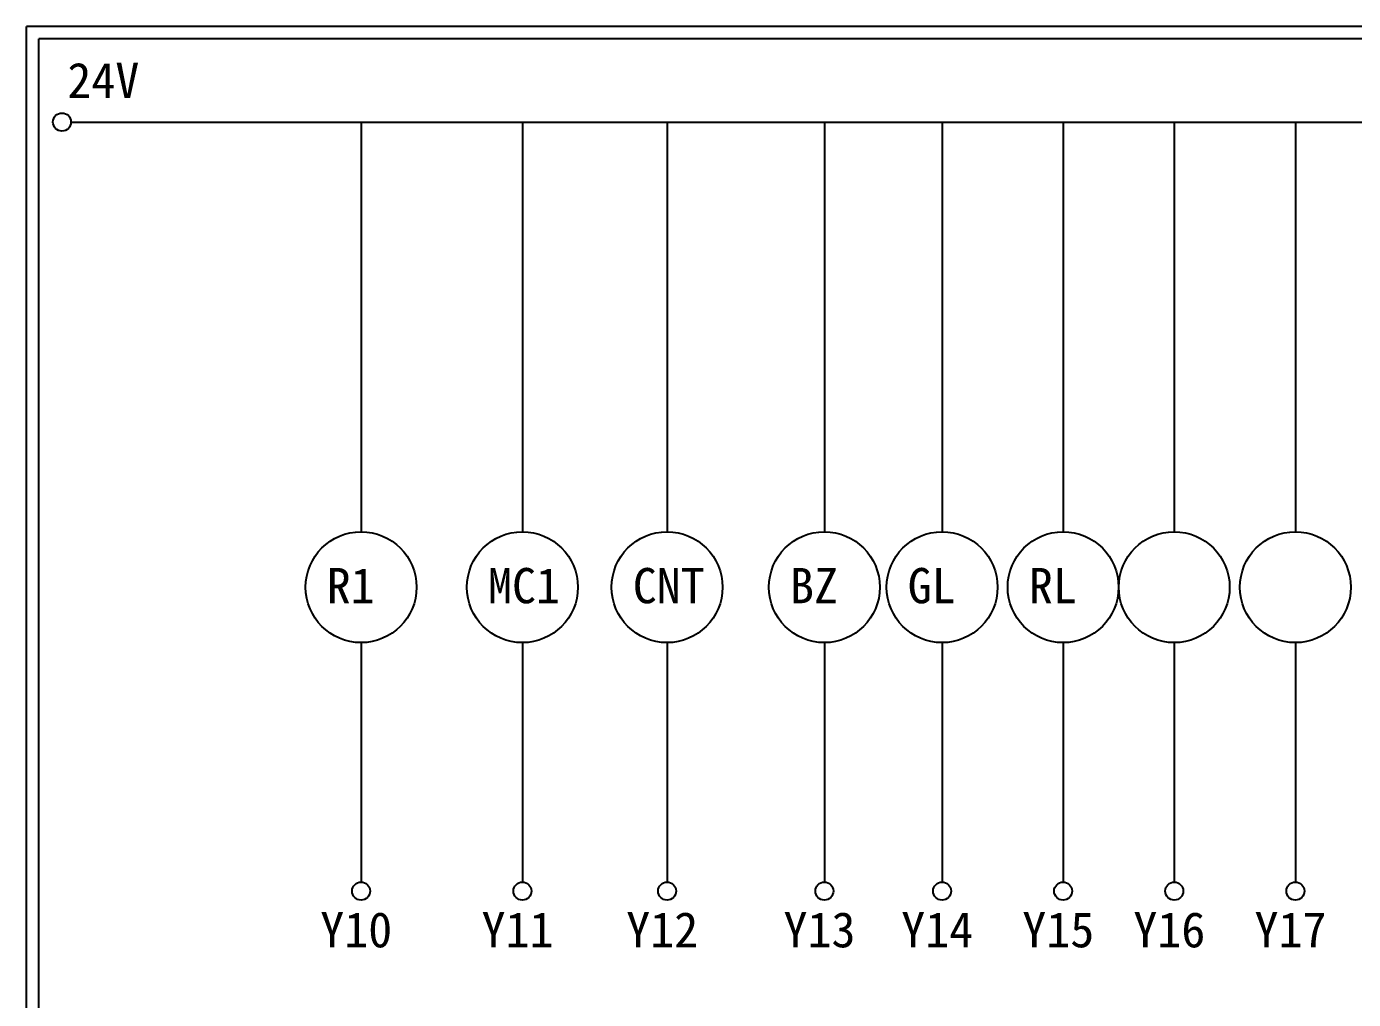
# Model space of a CAD drawing. Extents: x 926 to 1213, y 3 to 207.
# Drawn here: x 925.7 to 1061.2, y 107.6 to 207 of the extents above; entities that cross this region are included whole.
import ezdxf

# ---------------------------------------------------------------- set-up
doc = ezdxf.new("R2010")
doc.units = 0
doc.layers.add('圖框層', color=7, linetype='CONTINUOUS')
doc.layers.add('標尺寸層', color=3, linetype='CONTINUOUS')
doc.styles.add('STSL', font='KAIU.TTF')

msp = doc.modelspace()

# ---------------------------------------------------------------- linework, layer by layer
at = {"layer": '圖框層', "color": 7}
for p, q in [((1212.74, 206.97), (925.74, 206.97)), ((925.74, 3), (925.74, 206.97)), ((1211.49, 205.72), (926.99, 205.72)), ((926.99, 4.25), (926.99, 205.72))]:
    msp.add_line(p, q, dxfattribs=at)
at = {"layer": '標尺寸層', "color": 7}
for p, q in [((930.28, 197.22), (1207.88, 197.22)), ((959.9, 197.22), (959.9, 155.39)), ((976.37, 197.22), (976.37, 155.39)), ((991.14, 197.22), (991.14, 155.39)), ((1007.2, 197.22), (1007.2, 155.39)), ((1019.22, 197.22), (1019.22, 155.39)), ((1031.58, 197.22), (1031.58, 155.39)), ((1042.92, 197.22), (1042.92, 155.39)), ((1055.29, 197.22), (1055.29, 155.39)), ((959.9, 144.07), (959.9, 119.62)), ((976.37, 144.07), (976.37, 119.62)), ((991.14, 144.07), (991.14, 119.62)), ((1007.2, 144.07), (1007.2, 119.62)), ((1019.22, 144.07), (1019.22, 119.62)), ((1031.58, 144.07), (1031.58, 119.62)), ((1042.92, 144.07), (1042.92, 119.62)), ((1055.29, 144.07), (1055.29, 119.62))]:
    msp.add_line(p, q, dxfattribs=at)
for centre, radius in [((929.36, 197.22), 0.92), ((959.9, 149.73), 5.66), ((976.37, 149.73), 5.66), ((991.14, 149.73), 5.66), ((1007.2, 149.73), 5.66), ((1019.22, 149.73), 5.66), ((1031.58, 149.73), 5.66), ((1042.92, 149.73), 5.66), ((1055.29, 149.73), 5.66), ((959.9, 118.7), 0.92), ((976.37, 118.7), 0.92), ((991.14, 118.7), 0.92), ((1007.2, 118.7), 0.92), ((1019.22, 118.7), 0.92), ((1031.58, 118.7), 0.92), ((1042.92, 118.7), 0.92), ((1055.29, 118.7), 0.92)]:
    msp.add_circle(centre, radius, dxfattribs=at)

# ---------------------------------------------------------------- texts
at = {"layer": '圖框層', "color": 4, "style": 'STSL'}
for s, p in [('24V', (929.91, 199.68)), ('MC1', (972.86, 148.09)), ('CNT', (987.64, 148.09)), ('GL', (1015.71, 148.09)), ('R1', (956.39, 148.09)), ('BZ', (1003.69, 148.09)), ('RL', (1028.08, 148.09)), ('Y10', (955.73, 112.96)), ('Y11', (972.2, 112.96)), ('Y12', (986.97, 112.96)), ('Y13', (1003.03, 112.96)), ('Y14', (1015.05, 112.96)), ('Y15', (1027.41, 112.96)), ('Y16', (1038.75, 112.96)), ('Y17', (1051.12, 112.96))]:
    msp.add_text(s, height=3.6, dxfattribs=at).set_placement(p)

doc.saveas('drawing.dxf')
